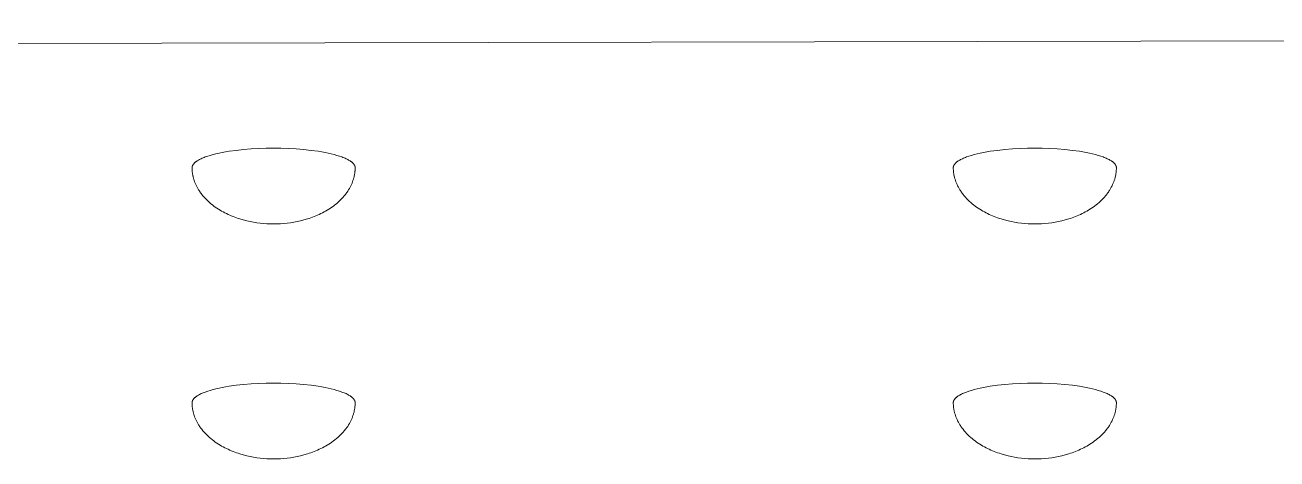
# Model space of a CAD drawing. Header units: millimetres. Extents: x -67 to 4862, y -244 to 3199.
# Drawn here: x 1205.6 to 1320.7, y 1567.4 to 1607.3 of the extents above; entities that cross this region are included whole.
import ezdxf

# ---------------------------------------------------------------- set-up
doc = ezdxf.new("R2010")
doc.units = ezdxf.units.MM
doc.layers.add('ZANO_R', color=7, linetype='Continuous', lineweight=0)

msp = doc.modelspace()

# ---------------------------------------------------------------- linework, layer by layer
at = {"layer": 'ZANO_R'}
for p, q in [((2108.17, 1607.34), (418.75, 1604.18)), ((1223.73, 1595.61), (1223.44, 1595.55)), ((1224.04, 1595.67), (1223.73, 1595.61)), ((1224.36, 1595.72), (1224.04, 1595.67)), ((1225.02, 1595.81), (1224.36, 1595.72)), ((1225.7, 1595.89), (1225.02, 1595.81)), ((1226.4, 1595.95), (1225.7, 1595.89)), ((1227.1, 1595.99), (1226.4, 1595.95)), ((1227.79, 1596.01), (1227.1, 1595.99)), ((1228.46, 1596.02), (1227.79, 1596.01)), ((1229.13, 1596.01), (1228.46, 1596.02)), ((1229.83, 1595.99), (1229.13, 1596.01)), ((1230.52, 1595.95), (1229.83, 1595.99)), ((1231.22, 1595.89), (1230.52, 1595.95)), ((1231.91, 1595.81), (1231.22, 1595.89)), ((1232.56, 1595.72), (1231.91, 1595.81)), ((1232.88, 1595.67), (1232.56, 1595.72)), ((1233.19, 1595.61), (1232.88, 1595.67)), ((1233.48, 1595.55), (1233.19, 1595.61)), ((1293.44, 1595.55), (1293.73, 1595.61)), ((1293.73, 1595.61), (1294.04, 1595.67)), ((1294.04, 1595.67), (1294.36, 1595.72)), ((1294.36, 1595.72), (1295.02, 1595.81)), ((1295.02, 1595.81), (1295.7, 1595.89)), ((1295.7, 1595.89), (1296.4, 1595.95)), ((1296.4, 1595.95), (1297.1, 1595.99)), ((1297.1, 1595.99), (1297.79, 1596.01)), ((1297.79, 1596.01), (1298.46, 1596.02)), ((1298.46, 1596.02), (1299.13, 1596.01)), ((1299.13, 1596.01), (1299.83, 1595.99)), ((1299.83, 1595.99), (1300.52, 1595.95)), ((1300.52, 1595.95), (1301.22, 1595.89)), ((1301.22, 1595.89), (1301.91, 1595.81)), ((1301.91, 1595.81), (1302.56, 1595.72)), ((1302.56, 1595.72), (1302.88, 1595.67)), ((1302.88, 1595.67), (1303.19, 1595.61)), ((1303.19, 1595.61), (1303.48, 1595.55)), ((1221.02, 1594.44), (1221.01, 1594.43)), ((1221.03, 1594.46), (1221.02, 1594.45)), ((1221.02, 1594.45), (1221.02, 1594.44)), ((1221.04, 1594.47), (1221.03, 1594.46)), ((1221.05, 1594.49), (1221.04, 1594.48)), ((1221.04, 1594.48), (1221.04, 1594.47)), ((1221.06, 1594.5), (1221.05, 1594.49)), ((1221.07, 1594.52), (1221.06, 1594.5)), ((1221.09, 1594.54), (1221.07, 1594.52)), ((1221.1, 1594.56), (1221.09, 1594.54)), ((1221.12, 1594.58), (1221.1, 1594.56)), ((1221.14, 1594.6), (1221.12, 1594.58)), ((1221.16, 1594.63), (1221.14, 1594.6)), ((1221.18, 1594.65), (1221.16, 1594.63)), ((1221.2, 1594.67), (1221.18, 1594.65)), ((1221.23, 1594.69), (1221.2, 1594.67)), ((1221.25, 1594.71), (1221.23, 1594.69)), ((1221.28, 1594.73), (1221.25, 1594.71)), ((1221.3, 1594.75), (1221.28, 1594.73)), ((1221.33, 1594.77), (1221.3, 1594.75)), ((1221.36, 1594.79), (1221.33, 1594.77)), ((1221.39, 1594.81), (1221.36, 1594.79)), ((1221.42, 1594.84), (1221.39, 1594.81)), ((1221.49, 1594.88), (1221.42, 1594.84)), ((1221.56, 1594.92), (1221.49, 1594.88)), ((1221.63, 1594.96), (1221.56, 1594.92)), ((1221.71, 1595), (1221.63, 1594.96)), ((1221.8, 1595.04), (1221.71, 1595)), ((1221.89, 1595.08), (1221.8, 1595.04)), ((1221.98, 1595.12), (1221.89, 1595.08)), ((1222.08, 1595.16), (1221.98, 1595.12)), ((1222.18, 1595.2), (1222.08, 1595.16)), ((1222.4, 1595.28), (1222.18, 1595.2)), ((1222.64, 1595.35), (1222.4, 1595.28)), ((1222.89, 1595.42), (1222.64, 1595.35)), ((1223.16, 1595.49), (1222.89, 1595.42)), ((1223.44, 1595.55), (1223.16, 1595.49)), ((1233.76, 1595.49), (1233.48, 1595.55)), ((1234.03, 1595.42), (1233.76, 1595.49)), ((1234.28, 1595.35), (1234.03, 1595.42)), ((1234.52, 1595.28), (1234.28, 1595.35)), ((1234.74, 1595.2), (1234.52, 1595.28)), ((1234.84, 1595.16), (1234.74, 1595.2)), ((1234.94, 1595.12), (1234.84, 1595.16)), ((1235.03, 1595.08), (1234.94, 1595.12)), ((1235.12, 1595.04), (1235.03, 1595.08)), ((1235.21, 1595), (1235.12, 1595.04)), ((1235.29, 1594.96), (1235.21, 1595)), ((1235.36, 1594.92), (1235.29, 1594.96)), ((1235.43, 1594.88), (1235.36, 1594.92)), ((1235.5, 1594.84), (1235.43, 1594.88)), ((1235.53, 1594.81), (1235.5, 1594.84)), ((1235.56, 1594.79), (1235.53, 1594.81)), ((1235.59, 1594.77), (1235.56, 1594.79)), ((1235.62, 1594.75), (1235.59, 1594.77)), ((1235.65, 1594.73), (1235.62, 1594.75)), ((1235.67, 1594.71), (1235.65, 1594.73)), ((1235.7, 1594.69), (1235.67, 1594.71)), ((1235.72, 1594.67), (1235.7, 1594.69)), ((1235.74, 1594.65), (1235.72, 1594.67)), ((1235.76, 1594.63), (1235.74, 1594.65)), ((1235.78, 1594.6), (1235.76, 1594.63)), ((1235.8, 1594.58), (1235.78, 1594.6)), ((1235.82, 1594.56), (1235.8, 1594.58)), ((1235.84, 1594.54), (1235.82, 1594.56)), ((1235.85, 1594.52), (1235.84, 1594.54)), ((1235.87, 1594.5), (1235.85, 1594.52)), ((1235.87, 1594.49), (1235.87, 1594.5)), ((1235.88, 1594.48), (1235.87, 1594.49)), ((1235.88, 1594.47), (1235.88, 1594.48)), ((1235.89, 1594.46), (1235.88, 1594.47)), ((1235.9, 1594.45), (1235.89, 1594.46)), ((1235.9, 1594.44), (1235.9, 1594.45)), ((1235.91, 1594.43), (1235.9, 1594.44)), ((1291.01, 1594.43), (1291.02, 1594.44)), ((1291.02, 1594.45), (1291.03, 1594.46)), ((1291.02, 1594.44), (1291.02, 1594.45)), ((1291.03, 1594.46), (1291.04, 1594.47)), ((1291.04, 1594.48), (1291.05, 1594.49)), ((1291.04, 1594.47), (1291.04, 1594.48)), ((1291.05, 1594.49), (1291.06, 1594.5)), ((1291.06, 1594.5), (1291.07, 1594.52)), ((1291.07, 1594.52), (1291.09, 1594.54)), ((1291.09, 1594.54), (1291.1, 1594.56)), ((1291.1, 1594.56), (1291.12, 1594.58)), ((1291.12, 1594.58), (1291.14, 1594.6)), ((1291.14, 1594.6), (1291.16, 1594.63)), ((1291.16, 1594.63), (1291.18, 1594.65)), ((1291.18, 1594.65), (1291.2, 1594.67)), ((1291.2, 1594.67), (1291.23, 1594.69)), ((1291.23, 1594.69), (1291.25, 1594.71)), ((1291.25, 1594.71), (1291.28, 1594.73)), ((1291.28, 1594.73), (1291.3, 1594.75)), ((1291.3, 1594.75), (1291.33, 1594.77)), ((1291.33, 1594.77), (1291.36, 1594.79)), ((1291.36, 1594.79), (1291.39, 1594.81)), ((1291.39, 1594.81), (1291.42, 1594.84)), ((1291.42, 1594.84), (1291.49, 1594.88)), ((1291.49, 1594.88), (1291.56, 1594.92)), ((1291.56, 1594.92), (1291.63, 1594.96)), ((1291.63, 1594.96), (1291.71, 1595)), ((1291.71, 1595), (1291.8, 1595.04)), ((1291.8, 1595.04), (1291.89, 1595.08)), ((1291.89, 1595.08), (1291.98, 1595.12)), ((1291.98, 1595.12), (1292.08, 1595.16)), ((1292.08, 1595.16), (1292.18, 1595.2)), ((1292.18, 1595.2), (1292.4, 1595.28)), ((1292.4, 1595.28), (1292.64, 1595.35)), ((1292.64, 1595.35), (1292.89, 1595.42)), ((1292.89, 1595.42), (1293.16, 1595.49)), ((1293.16, 1595.49), (1293.44, 1595.55)), ((1303.48, 1595.55), (1303.76, 1595.49)), ((1303.76, 1595.49), (1304.03, 1595.42)), ((1304.03, 1595.42), (1304.28, 1595.35)), ((1304.28, 1595.35), (1304.52, 1595.28)), ((1304.52, 1595.28), (1304.74, 1595.2)), ((1304.74, 1595.2), (1304.84, 1595.16)), ((1304.84, 1595.16), (1304.94, 1595.12)), ((1304.94, 1595.12), (1305.03, 1595.08)), ((1305.03, 1595.08), (1305.12, 1595.04)), ((1305.12, 1595.04), (1305.21, 1595)), ((1305.21, 1595), (1305.29, 1594.96)), ((1305.29, 1594.96), (1305.36, 1594.92)), ((1305.36, 1594.92), (1305.43, 1594.88)), ((1305.43, 1594.88), (1305.5, 1594.84)), ((1305.5, 1594.84), (1305.53, 1594.81)), ((1305.53, 1594.81), (1305.56, 1594.79)), ((1305.56, 1594.79), (1305.59, 1594.77)), ((1305.59, 1594.77), (1305.62, 1594.75)), ((1305.62, 1594.75), (1305.65, 1594.73)), ((1305.65, 1594.73), (1305.67, 1594.71)), ((1305.67, 1594.71), (1305.7, 1594.69)), ((1305.7, 1594.69), (1305.72, 1594.67)), ((1305.72, 1594.67), (1305.74, 1594.65)), ((1305.74, 1594.65), (1305.76, 1594.63)), ((1305.76, 1594.63), (1305.78, 1594.6)), ((1305.78, 1594.6), (1305.8, 1594.58)), ((1305.8, 1594.58), (1305.82, 1594.56)), ((1305.82, 1594.56), (1305.84, 1594.54)), ((1305.84, 1594.54), (1305.85, 1594.52)), ((1305.85, 1594.52), (1305.87, 1594.5)), ((1305.87, 1594.5), (1305.87, 1594.49)), ((1305.87, 1594.49), (1305.88, 1594.48)), ((1305.88, 1594.48), (1305.88, 1594.47)), ((1305.88, 1594.47), (1305.89, 1594.46)), ((1305.89, 1594.46), (1305.9, 1594.45)), ((1305.9, 1594.45), (1305.9, 1594.44)), ((1305.9, 1594.44), (1305.91, 1594.43)), ((1220.97, 1594.28), (1220.96, 1594.27)), ((1220.96, 1594.27), (1220.96, 1594.26)), ((1220.96, 1594.26), (1220.96, 1594.25)), ((1220.96, 1594.25), (1220.96, 1594.24)), ((1220.96, 1594.24), (1220.96, 1594.23)), ((1220.96, 1594.23), (1220.96, 1594.22)), ((1220.96, 1594.22), (1220.96, 1594.21)), ((1220.96, 1594.15), (1220.96, 1594.21)), ((1220.96, 1594.08), (1220.96, 1594.15)), ((1220.97, 1594.01), (1220.96, 1594.08)), ((1220.98, 1594.33), (1220.97, 1594.32)), ((1220.97, 1594.32), (1220.97, 1594.31)), ((1220.97, 1594.31), (1220.97, 1594.3)), ((1220.97, 1594.3), (1220.97, 1594.29)), ((1220.97, 1594.29), (1220.97, 1594.28)), ((1220.97, 1593.94), (1220.97, 1594.01)), ((1220.98, 1593.88), (1220.97, 1593.94)), ((1220.99, 1594.37), (1220.98, 1594.35)), ((1220.98, 1594.35), (1220.98, 1594.34)), ((1220.98, 1594.34), (1220.98, 1594.33)), ((1220.98, 1593.81), (1220.98, 1593.88)), ((1220.99, 1593.74), (1220.98, 1593.81)), ((1221, 1594.4), (1220.99, 1594.39)), ((1220.99, 1594.39), (1220.99, 1594.38)), ((1220.99, 1594.38), (1220.99, 1594.37)), ((1221, 1593.68), (1220.99, 1593.74)), ((1221.01, 1594.42), (1221, 1594.41)), ((1221, 1594.41), (1221, 1594.4)), ((1221.01, 1593.61), (1221, 1593.68)), ((1221.01, 1594.43), (1221.01, 1594.42)), ((1221.02, 1593.55), (1221.01, 1593.61)), ((1221.04, 1593.48), (1221.02, 1593.55)), ((1221.05, 1593.42), (1221.04, 1593.48)), ((1221.07, 1593.35), (1221.05, 1593.42)), ((1221.08, 1593.29), (1221.07, 1593.35)), ((1221.1, 1593.22), (1221.08, 1593.29)), ((1235.84, 1593.29), (1235.82, 1593.22)), ((1235.86, 1593.35), (1235.84, 1593.29)), ((1235.87, 1593.42), (1235.86, 1593.35)), ((1235.88, 1593.48), (1235.87, 1593.42)), ((1235.9, 1593.55), (1235.88, 1593.48)), ((1235.91, 1593.61), (1235.9, 1593.55)), ((1235.91, 1594.42), (1235.91, 1594.43)), ((1235.92, 1594.41), (1235.91, 1594.42)), ((1235.92, 1593.68), (1235.91, 1593.61)), ((1235.92, 1594.4), (1235.92, 1594.41)), ((1235.93, 1594.39), (1235.92, 1594.4)), ((1235.93, 1593.74), (1235.92, 1593.68)), ((1235.93, 1594.38), (1235.93, 1594.39)), ((1235.93, 1594.37), (1235.93, 1594.38)), ((1235.94, 1594.35), (1235.93, 1594.37)), ((1235.94, 1593.81), (1235.93, 1593.74)), ((1235.94, 1594.34), (1235.94, 1594.35)), ((1235.94, 1594.33), (1235.94, 1594.34)), ((1235.95, 1594.32), (1235.94, 1594.33)), ((1235.95, 1593.94), (1235.94, 1593.88)), ((1235.94, 1593.88), (1235.94, 1593.81)), ((1235.95, 1594.31), (1235.95, 1594.32)), ((1235.95, 1594.3), (1235.95, 1594.31)), ((1235.95, 1594.29), (1235.95, 1594.3)), ((1235.95, 1594.28), (1235.95, 1594.29)), ((1235.96, 1594.27), (1235.95, 1594.28)), ((1235.96, 1594.08), (1235.95, 1594.01)), ((1235.95, 1594.01), (1235.95, 1593.94)), ((1235.96, 1594.26), (1235.96, 1594.27)), ((1235.96, 1594.25), (1235.96, 1594.26)), ((1235.96, 1594.24), (1235.96, 1594.25)), ((1235.96, 1594.23), (1235.96, 1594.24)), ((1235.96, 1594.22), (1235.96, 1594.23)), ((1235.96, 1594.21), (1235.96, 1594.22)), ((1235.96, 1594.21), (1235.96, 1594.15)), ((1235.96, 1594.15), (1235.96, 1594.08)), ((1290.96, 1594.27), (1290.97, 1594.28)), ((1290.96, 1594.26), (1290.96, 1594.27)), ((1290.96, 1594.25), (1290.96, 1594.26)), ((1290.96, 1594.24), (1290.96, 1594.25)), ((1290.96, 1594.23), (1290.96, 1594.24)), ((1290.96, 1594.22), (1290.96, 1594.23)), ((1290.96, 1594.21), (1290.96, 1594.22)), ((1290.96, 1594.15), (1290.96, 1594.21)), ((1290.96, 1594.08), (1290.96, 1594.15)), ((1290.97, 1594.01), (1290.96, 1594.08)), ((1290.97, 1594.32), (1290.98, 1594.33)), ((1290.97, 1594.31), (1290.97, 1594.32)), ((1290.97, 1594.3), (1290.97, 1594.31)), ((1290.97, 1594.29), (1290.97, 1594.3)), ((1290.97, 1594.28), (1290.97, 1594.29)), ((1290.97, 1593.94), (1290.97, 1594.01)), ((1290.98, 1593.88), (1290.97, 1593.94)), ((1290.98, 1594.35), (1290.99, 1594.37)), ((1290.98, 1594.34), (1290.98, 1594.35)), ((1290.98, 1594.33), (1290.98, 1594.34)), ((1290.98, 1593.81), (1290.98, 1593.88)), ((1290.99, 1593.74), (1290.98, 1593.81)), ((1290.99, 1594.39), (1291, 1594.4)), ((1290.99, 1594.38), (1290.99, 1594.39)), ((1290.99, 1594.37), (1290.99, 1594.38)), ((1291, 1593.68), (1290.99, 1593.74)), ((1291, 1594.41), (1291.01, 1594.42)), ((1291, 1594.4), (1291, 1594.41)), ((1291.01, 1593.61), (1291, 1593.68)), ((1291.01, 1594.42), (1291.01, 1594.43)), ((1291.02, 1593.55), (1291.01, 1593.61)), ((1291.04, 1593.48), (1291.02, 1593.55)), ((1291.05, 1593.42), (1291.04, 1593.48)), ((1291.07, 1593.35), (1291.05, 1593.42)), ((1291.08, 1593.29), (1291.07, 1593.35)), ((1291.1, 1593.22), (1291.08, 1593.29)), ((1305.84, 1593.29), (1305.82, 1593.22)), ((1305.86, 1593.35), (1305.84, 1593.29)), ((1305.87, 1593.42), (1305.86, 1593.35)), ((1305.88, 1593.48), (1305.87, 1593.42)), ((1305.9, 1593.55), (1305.88, 1593.48)), ((1305.91, 1593.61), (1305.9, 1593.55)), ((1305.91, 1594.43), (1305.91, 1594.42)), ((1305.91, 1594.42), (1305.92, 1594.41)), ((1305.92, 1593.68), (1305.91, 1593.61)), ((1305.92, 1594.41), (1305.92, 1594.4)), ((1305.92, 1594.4), (1305.93, 1594.39)), ((1305.93, 1593.74), (1305.92, 1593.68)), ((1305.93, 1594.39), (1305.93, 1594.38)), ((1305.93, 1594.38), (1305.93, 1594.37)), ((1305.93, 1594.37), (1305.94, 1594.35)), ((1305.94, 1593.81), (1305.93, 1593.74)), ((1305.94, 1594.35), (1305.94, 1594.34)), ((1305.94, 1594.34), (1305.94, 1594.33)), ((1305.94, 1594.33), (1305.95, 1594.32)), ((1305.95, 1593.94), (1305.94, 1593.88)), ((1305.94, 1593.88), (1305.94, 1593.81)), ((1305.95, 1594.32), (1305.95, 1594.31)), ((1305.95, 1594.31), (1305.95, 1594.3)), ((1305.95, 1594.3), (1305.95, 1594.29)), ((1305.95, 1594.29), (1305.95, 1594.28)), ((1305.95, 1594.28), (1305.96, 1594.27)), ((1305.96, 1594.08), (1305.95, 1594.01)), ((1305.95, 1594.01), (1305.95, 1593.94)), ((1305.96, 1594.27), (1305.96, 1594.26)), ((1305.96, 1594.26), (1305.96, 1594.25)), ((1305.96, 1594.25), (1305.96, 1594.24)), ((1305.96, 1594.24), (1305.96, 1594.23)), ((1305.96, 1594.23), (1305.96, 1594.22)), ((1305.96, 1594.22), (1305.96, 1594.21)), ((1305.96, 1594.21), (1305.96, 1594.15)), ((1305.96, 1594.15), (1305.96, 1594.08)), ((1221.12, 1593.16), (1221.1, 1593.22)), ((1221.16, 1593.03), (1221.12, 1593.16)), ((1221.2, 1592.91), (1221.16, 1593.03)), ((1221.25, 1592.78), (1221.2, 1592.91)), ((1221.31, 1592.66), (1221.25, 1592.78)), ((1221.36, 1592.54), (1221.31, 1592.66)), ((1221.43, 1592.42), (1221.36, 1592.54)), ((1221.49, 1592.3), (1221.43, 1592.42)), ((1221.56, 1592.18), (1221.49, 1592.3)), ((1221.61, 1592.11), (1221.56, 1592.18)), ((1235.36, 1592.18), (1235.31, 1592.11)), ((1235.43, 1592.3), (1235.36, 1592.18)), ((1235.49, 1592.42), (1235.43, 1592.3)), ((1235.56, 1592.54), (1235.49, 1592.42)), ((1235.61, 1592.66), (1235.56, 1592.54)), ((1235.67, 1592.78), (1235.61, 1592.66)), ((1235.72, 1592.91), (1235.67, 1592.78)), ((1235.76, 1593.03), (1235.72, 1592.91)), ((1235.8, 1593.16), (1235.76, 1593.03)), ((1235.82, 1593.22), (1235.8, 1593.16)), ((1291.12, 1593.16), (1291.1, 1593.22)), ((1291.16, 1593.03), (1291.12, 1593.16)), ((1291.2, 1592.91), (1291.16, 1593.03)), ((1291.25, 1592.78), (1291.2, 1592.91)), ((1291.31, 1592.66), (1291.25, 1592.78)), ((1291.36, 1592.54), (1291.31, 1592.66)), ((1291.43, 1592.42), (1291.36, 1592.54)), ((1291.49, 1592.3), (1291.43, 1592.42)), ((1291.56, 1592.18), (1291.49, 1592.3)), ((1291.61, 1592.11), (1291.56, 1592.18)), ((1305.36, 1592.18), (1305.31, 1592.11)), ((1305.43, 1592.3), (1305.36, 1592.18)), ((1305.49, 1592.42), (1305.43, 1592.3)), ((1305.56, 1592.54), (1305.49, 1592.42)), ((1305.61, 1592.66), (1305.56, 1592.54)), ((1305.67, 1592.78), (1305.61, 1592.66)), ((1305.72, 1592.91), (1305.67, 1592.78)), ((1305.76, 1593.03), (1305.72, 1592.91)), ((1305.8, 1593.16), (1305.76, 1593.03)), ((1305.82, 1593.22), (1305.8, 1593.16)), ((1221.66, 1592.04), (1221.61, 1592.11)), ((1221.7, 1591.97), (1221.66, 1592.04)), ((1221.75, 1591.9), (1221.7, 1591.97)), ((1221.8, 1591.83), (1221.75, 1591.9)), ((1221.86, 1591.76), (1221.8, 1591.83)), ((1221.96, 1591.63), (1221.86, 1591.76)), ((1222.07, 1591.5), (1221.96, 1591.63)), ((1222.19, 1591.37), (1222.07, 1591.5)), ((1222.31, 1591.25), (1222.19, 1591.37)), ((1222.43, 1591.13), (1222.31, 1591.25)), ((1222.56, 1591.02), (1222.43, 1591.13)), ((1222.69, 1590.9), (1222.56, 1591.02)), ((1234.36, 1591.02), (1234.23, 1590.9)), ((1234.49, 1591.13), (1234.36, 1591.02)), ((1234.61, 1591.25), (1234.49, 1591.13)), ((1234.73, 1591.37), (1234.61, 1591.25)), ((1234.85, 1591.5), (1234.73, 1591.37)), ((1234.96, 1591.63), (1234.85, 1591.5)), ((1235.07, 1591.76), (1234.96, 1591.63)), ((1235.12, 1591.83), (1235.07, 1591.76)), ((1235.17, 1591.9), (1235.12, 1591.83)), ((1235.22, 1591.97), (1235.17, 1591.9)), ((1235.27, 1592.04), (1235.22, 1591.97)), ((1235.31, 1592.11), (1235.27, 1592.04)), ((1291.66, 1592.04), (1291.61, 1592.11)), ((1291.7, 1591.97), (1291.66, 1592.04)), ((1291.75, 1591.9), (1291.7, 1591.97)), ((1291.8, 1591.83), (1291.75, 1591.9)), ((1291.86, 1591.76), (1291.8, 1591.83)), ((1291.96, 1591.63), (1291.86, 1591.76)), ((1292.07, 1591.5), (1291.96, 1591.63)), ((1292.19, 1591.37), (1292.07, 1591.5)), ((1292.31, 1591.25), (1292.19, 1591.37)), ((1292.43, 1591.13), (1292.31, 1591.25)), ((1292.56, 1591.02), (1292.43, 1591.13)), ((1292.69, 1590.9), (1292.56, 1591.02)), ((1304.36, 1591.02), (1304.23, 1590.9)), ((1304.49, 1591.13), (1304.36, 1591.02)), ((1304.61, 1591.25), (1304.49, 1591.13)), ((1304.73, 1591.37), (1304.61, 1591.25)), ((1304.85, 1591.5), (1304.73, 1591.37)), ((1304.96, 1591.63), (1304.85, 1591.5)), ((1305.07, 1591.76), (1304.96, 1591.63)), ((1305.12, 1591.83), (1305.07, 1591.76)), ((1305.17, 1591.9), (1305.12, 1591.83)), ((1305.22, 1591.97), (1305.17, 1591.9)), ((1305.27, 1592.04), (1305.22, 1591.97)), ((1305.31, 1592.11), (1305.27, 1592.04)), ((1222.83, 1590.8), (1222.69, 1590.9)), ((1222.96, 1590.69), (1222.83, 1590.8)), ((1223.1, 1590.59), (1222.96, 1590.69)), ((1223.25, 1590.49), (1223.1, 1590.59)), ((1223.39, 1590.4), (1223.25, 1590.49)), ((1223.54, 1590.31), (1223.39, 1590.4)), ((1223.68, 1590.23), (1223.54, 1590.31)), ((1223.82, 1590.14), (1223.68, 1590.23)), ((1223.97, 1590.07), (1223.82, 1590.14)), ((1224.12, 1589.99), (1223.97, 1590.07)), ((1224.27, 1589.92), (1224.12, 1589.99)), ((1224.42, 1589.85), (1224.27, 1589.92)), ((1224.57, 1589.79), (1224.42, 1589.85)), ((1232.5, 1589.85), (1232.35, 1589.79)), ((1232.65, 1589.92), (1232.5, 1589.85)), ((1232.8, 1589.99), (1232.65, 1589.92)), ((1232.95, 1590.07), (1232.8, 1589.99)), ((1233.1, 1590.14), (1232.95, 1590.07)), ((1233.24, 1590.23), (1233.1, 1590.14)), ((1233.38, 1590.31), (1233.24, 1590.23)), ((1233.53, 1590.4), (1233.38, 1590.31)), ((1233.68, 1590.49), (1233.53, 1590.4)), ((1233.82, 1590.59), (1233.68, 1590.49)), ((1233.96, 1590.69), (1233.82, 1590.59)), ((1234.09, 1590.8), (1233.96, 1590.69)), ((1234.23, 1590.9), (1234.09, 1590.8)), ((1292.83, 1590.8), (1292.69, 1590.9)), ((1292.96, 1590.69), (1292.83, 1590.8)), ((1293.1, 1590.59), (1292.96, 1590.69)), ((1293.25, 1590.49), (1293.1, 1590.59)), ((1293.39, 1590.4), (1293.25, 1590.49)), ((1293.54, 1590.31), (1293.39, 1590.4)), ((1293.68, 1590.23), (1293.54, 1590.31)), ((1293.82, 1590.14), (1293.68, 1590.23)), ((1293.97, 1590.07), (1293.82, 1590.14)), ((1294.12, 1589.99), (1293.97, 1590.07)), ((1294.27, 1589.92), (1294.12, 1589.99)), ((1294.42, 1589.85), (1294.27, 1589.92)), ((1294.57, 1589.79), (1294.42, 1589.85)), ((1302.5, 1589.85), (1302.35, 1589.79)), ((1302.65, 1589.92), (1302.5, 1589.85)), ((1302.8, 1589.99), (1302.65, 1589.92)), ((1302.95, 1590.07), (1302.8, 1589.99)), ((1303.1, 1590.14), (1302.95, 1590.07)), ((1303.24, 1590.23), (1303.1, 1590.14)), ((1303.38, 1590.31), (1303.24, 1590.23)), ((1303.53, 1590.4), (1303.38, 1590.31)), ((1303.68, 1590.49), (1303.53, 1590.4)), ((1303.82, 1590.59), (1303.68, 1590.49)), ((1303.96, 1590.69), (1303.82, 1590.59)), ((1304.09, 1590.8), (1303.96, 1590.69)), ((1304.23, 1590.9), (1304.09, 1590.8)), ((1224.73, 1589.72), (1224.57, 1589.79)), ((1224.88, 1589.66), (1224.73, 1589.72)), ((1225.04, 1589.61), (1224.88, 1589.66)), ((1225.2, 1589.55), (1225.04, 1589.61)), ((1225.35, 1589.5), (1225.2, 1589.55)), ((1225.67, 1589.41), (1225.35, 1589.5)), ((1226, 1589.32), (1225.67, 1589.41)), ((1226.3, 1589.26), (1226, 1589.32)), ((1226.6, 1589.2), (1226.3, 1589.26)), ((1226.91, 1589.15), (1226.6, 1589.2)), ((1227.22, 1589.11), (1226.91, 1589.15)), ((1227.53, 1589.08), (1227.22, 1589.11)), ((1227.84, 1589.05), (1227.53, 1589.08)), ((1228.15, 1589.04), (1227.84, 1589.05)), ((1228.46, 1589.04), (1228.15, 1589.04)), ((1228.77, 1589.04), (1228.46, 1589.04)), ((1229.08, 1589.05), (1228.77, 1589.04)), ((1229.39, 1589.08), (1229.08, 1589.05)), ((1229.7, 1589.11), (1229.39, 1589.08)), ((1230.01, 1589.15), (1229.7, 1589.11)), ((1230.32, 1589.2), (1230.01, 1589.15)), ((1230.62, 1589.26), (1230.32, 1589.2)), ((1230.93, 1589.32), (1230.62, 1589.26)), ((1231.25, 1589.41), (1230.93, 1589.32)), ((1231.57, 1589.5), (1231.25, 1589.41)), ((1231.73, 1589.55), (1231.57, 1589.5)), ((1231.88, 1589.61), (1231.73, 1589.55)), ((1232.04, 1589.66), (1231.88, 1589.61)), ((1232.19, 1589.72), (1232.04, 1589.66)), ((1232.35, 1589.79), (1232.19, 1589.72)), ((1294.73, 1589.72), (1294.57, 1589.79)), ((1294.88, 1589.66), (1294.73, 1589.72)), ((1295.04, 1589.61), (1294.88, 1589.66)), ((1295.2, 1589.55), (1295.04, 1589.61)), ((1295.35, 1589.5), (1295.2, 1589.55)), ((1295.67, 1589.41), (1295.35, 1589.5)), ((1296, 1589.32), (1295.67, 1589.41)), ((1296.3, 1589.26), (1296, 1589.32)), ((1296.6, 1589.2), (1296.3, 1589.26)), ((1296.91, 1589.15), (1296.6, 1589.2)), ((1297.22, 1589.11), (1296.91, 1589.15)), ((1297.53, 1589.08), (1297.22, 1589.11)), ((1297.84, 1589.05), (1297.53, 1589.08)), ((1298.15, 1589.04), (1297.84, 1589.05)), ((1298.46, 1589.04), (1298.15, 1589.04)), ((1298.77, 1589.04), (1298.46, 1589.04)), ((1299.08, 1589.05), (1298.77, 1589.04)), ((1299.39, 1589.08), (1299.08, 1589.05)), ((1299.7, 1589.11), (1299.39, 1589.08)), ((1300.01, 1589.15), (1299.7, 1589.11)), ((1300.32, 1589.2), (1300.01, 1589.15)), ((1300.62, 1589.26), (1300.32, 1589.2)), ((1300.93, 1589.32), (1300.62, 1589.26)), ((1301.25, 1589.41), (1300.93, 1589.32)), ((1301.57, 1589.5), (1301.25, 1589.41)), ((1301.73, 1589.55), (1301.57, 1589.5)), ((1301.88, 1589.61), (1301.73, 1589.55)), ((1302.04, 1589.66), (1301.88, 1589.61)), ((1302.19, 1589.72), (1302.04, 1589.66)), ((1302.35, 1589.79), (1302.19, 1589.72)), ((1222.64, 1573.73), (1222.4, 1573.66)), ((1222.89, 1573.8), (1222.64, 1573.73)), ((1223.16, 1573.87), (1222.89, 1573.8)), ((1223.44, 1573.94), (1223.16, 1573.87)), ((1223.73, 1574), (1223.44, 1573.94)), ((1224.04, 1574.05), (1223.73, 1574)), ((1224.36, 1574.11), (1224.04, 1574.05)), ((1225.02, 1574.2), (1224.36, 1574.11)), ((1225.7, 1574.27), (1225.02, 1574.2)), ((1226.4, 1574.33), (1225.7, 1574.27)), ((1227.1, 1574.37), (1226.4, 1574.33)), ((1227.79, 1574.39), (1227.1, 1574.37)), ((1228.46, 1574.4), (1227.79, 1574.39)), ((1229.13, 1574.39), (1228.46, 1574.4)), ((1229.83, 1574.37), (1229.13, 1574.39)), ((1230.52, 1574.33), (1229.83, 1574.37)), ((1231.22, 1574.27), (1230.52, 1574.33)), ((1231.91, 1574.2), (1231.22, 1574.27)), ((1232.56, 1574.11), (1231.91, 1574.2)), ((1232.88, 1574.05), (1232.56, 1574.11)), ((1233.19, 1574), (1232.88, 1574.05)), ((1233.48, 1573.94), (1233.19, 1574)), ((1233.76, 1573.87), (1233.48, 1573.94)), ((1234.03, 1573.8), (1233.76, 1573.87)), ((1234.28, 1573.73), (1234.03, 1573.8)), ((1234.52, 1573.66), (1234.28, 1573.73)), ((1292.4, 1573.66), (1292.64, 1573.73)), ((1292.64, 1573.73), (1292.89, 1573.8)), ((1292.89, 1573.8), (1293.16, 1573.87)), ((1293.16, 1573.87), (1293.44, 1573.94)), ((1293.44, 1573.94), (1293.73, 1574)), ((1293.73, 1574), (1294.04, 1574.05)), ((1294.04, 1574.05), (1294.36, 1574.11)), ((1294.36, 1574.11), (1295.02, 1574.2)), ((1295.02, 1574.2), (1295.7, 1574.27)), ((1295.7, 1574.27), (1296.4, 1574.33)), ((1296.4, 1574.33), (1297.1, 1574.37)), ((1297.1, 1574.37), (1297.79, 1574.39)), ((1297.79, 1574.39), (1298.46, 1574.4)), ((1298.46, 1574.4), (1299.13, 1574.39)), ((1299.13, 1574.39), (1299.83, 1574.37)), ((1299.83, 1574.37), (1300.52, 1574.33)), ((1300.52, 1574.33), (1301.22, 1574.27)), ((1301.22, 1574.27), (1301.91, 1574.2)), ((1301.91, 1574.2), (1302.56, 1574.11)), ((1302.56, 1574.11), (1302.88, 1574.05)), ((1302.88, 1574.05), (1303.19, 1574)), ((1303.19, 1574), (1303.48, 1573.94)), ((1303.48, 1573.94), (1303.76, 1573.87)), ((1303.76, 1573.87), (1304.03, 1573.8)), ((1304.03, 1573.8), (1304.28, 1573.73)), ((1304.28, 1573.73), (1304.52, 1573.66)), ((1220.97, 1572.67), (1220.96, 1572.66)), ((1220.96, 1572.66), (1220.96, 1572.65)), ((1220.96, 1572.65), (1220.96, 1572.64)), ((1220.96, 1572.64), (1220.96, 1572.63)), ((1220.96, 1572.63), (1220.96, 1572.62)), ((1220.96, 1572.62), (1220.96, 1572.61)), ((1220.96, 1572.61), (1220.96, 1572.6)), ((1220.96, 1572.53), (1220.96, 1572.6)), ((1220.98, 1572.72), (1220.97, 1572.71)), ((1220.97, 1572.71), (1220.97, 1572.7)), ((1220.97, 1572.7), (1220.97, 1572.69)), ((1220.97, 1572.69), (1220.97, 1572.68)), ((1220.97, 1572.68), (1220.97, 1572.67)), ((1220.99, 1572.75), (1220.98, 1572.74)), ((1220.98, 1572.74), (1220.98, 1572.73)), ((1220.98, 1572.73), (1220.98, 1572.72)), ((1221, 1572.78), (1220.99, 1572.77)), ((1220.99, 1572.77), (1220.99, 1572.76)), ((1220.99, 1572.76), (1220.99, 1572.75)), ((1221.01, 1572.8), (1221, 1572.79)), ((1221, 1572.79), (1221, 1572.78)), ((1221.02, 1572.82), (1221.01, 1572.81)), ((1221.01, 1572.81), (1221.01, 1572.8)), ((1221.03, 1572.84), (1221.02, 1572.83)), ((1221.02, 1572.83), (1221.02, 1572.82)), ((1221.04, 1572.85), (1221.03, 1572.84)), ((1221.05, 1572.87), (1221.04, 1572.86)), ((1221.04, 1572.86), (1221.04, 1572.85)), ((1221.06, 1572.88), (1221.05, 1572.87)), ((1221.07, 1572.9), (1221.06, 1572.88)), ((1221.09, 1572.93), (1221.07, 1572.9)), ((1221.1, 1572.95), (1221.09, 1572.93)), ((1221.12, 1572.97), (1221.1, 1572.95)), ((1221.14, 1572.99), (1221.12, 1572.97)), ((1221.16, 1573.01), (1221.14, 1572.99)), ((1221.18, 1573.03), (1221.16, 1573.01)), ((1221.2, 1573.05), (1221.18, 1573.03)), ((1221.23, 1573.07), (1221.2, 1573.05)), ((1221.25, 1573.09), (1221.23, 1573.07)), ((1221.28, 1573.11), (1221.25, 1573.09)), ((1221.3, 1573.14), (1221.28, 1573.11)), ((1221.33, 1573.16), (1221.3, 1573.14)), ((1221.36, 1573.18), (1221.33, 1573.16)), ((1221.39, 1573.2), (1221.36, 1573.18)), ((1221.42, 1573.22), (1221.39, 1573.2)), ((1221.49, 1573.26), (1221.42, 1573.22)), ((1221.56, 1573.3), (1221.49, 1573.26)), ((1221.63, 1573.34), (1221.56, 1573.3)), ((1221.71, 1573.38), (1221.63, 1573.34)), ((1221.8, 1573.43), (1221.71, 1573.38)), ((1221.89, 1573.47), (1221.8, 1573.43)), ((1221.98, 1573.51), (1221.89, 1573.47)), ((1222.08, 1573.54), (1221.98, 1573.51)), ((1222.18, 1573.58), (1222.08, 1573.54)), ((1222.4, 1573.66), (1222.18, 1573.58)), ((1234.74, 1573.58), (1234.52, 1573.66)), ((1234.84, 1573.54), (1234.74, 1573.58)), ((1234.94, 1573.51), (1234.84, 1573.54)), ((1235.03, 1573.47), (1234.94, 1573.51)), ((1235.12, 1573.43), (1235.03, 1573.47)), ((1235.21, 1573.38), (1235.12, 1573.43)), ((1235.29, 1573.34), (1235.21, 1573.38)), ((1235.36, 1573.3), (1235.29, 1573.34)), ((1235.43, 1573.26), (1235.36, 1573.3)), ((1235.5, 1573.22), (1235.43, 1573.26)), ((1235.53, 1573.2), (1235.5, 1573.22)), ((1235.56, 1573.18), (1235.53, 1573.2)), ((1235.59, 1573.16), (1235.56, 1573.18)), ((1235.62, 1573.14), (1235.59, 1573.16)), ((1235.65, 1573.11), (1235.62, 1573.14)), ((1235.67, 1573.09), (1235.65, 1573.11)), ((1235.7, 1573.07), (1235.67, 1573.09)), ((1235.72, 1573.05), (1235.7, 1573.07)), ((1235.74, 1573.03), (1235.72, 1573.05)), ((1235.76, 1573.01), (1235.74, 1573.03)), ((1235.78, 1572.99), (1235.76, 1573.01)), ((1235.8, 1572.97), (1235.78, 1572.99)), ((1235.82, 1572.95), (1235.8, 1572.97)), ((1235.84, 1572.93), (1235.82, 1572.95)), ((1235.85, 1572.9), (1235.84, 1572.93)), ((1235.87, 1572.88), (1235.85, 1572.9)), ((1235.87, 1572.87), (1235.87, 1572.88)), ((1235.88, 1572.86), (1235.87, 1572.87)), ((1235.88, 1572.85), (1235.88, 1572.86)), ((1235.89, 1572.84), (1235.88, 1572.85)), ((1235.9, 1572.83), (1235.89, 1572.84)), ((1235.9, 1572.82), (1235.9, 1572.83)), ((1235.91, 1572.81), (1235.9, 1572.82)), ((1235.91, 1572.8), (1235.91, 1572.81)), ((1235.92, 1572.79), (1235.91, 1572.8)), ((1235.92, 1572.78), (1235.92, 1572.79)), ((1235.93, 1572.77), (1235.92, 1572.78)), ((1235.93, 1572.76), (1235.93, 1572.77)), ((1235.93, 1572.75), (1235.93, 1572.76)), ((1235.94, 1572.74), (1235.93, 1572.75)), ((1235.94, 1572.73), (1235.94, 1572.74)), ((1235.94, 1572.72), (1235.94, 1572.73)), ((1235.95, 1572.71), (1235.94, 1572.72)), ((1235.95, 1572.7), (1235.95, 1572.71)), ((1235.95, 1572.69), (1235.95, 1572.7)), ((1235.95, 1572.68), (1235.95, 1572.69)), ((1235.95, 1572.67), (1235.95, 1572.68)), ((1235.96, 1572.66), (1235.95, 1572.67)), ((1235.96, 1572.65), (1235.96, 1572.66)), ((1235.96, 1572.64), (1235.96, 1572.65)), ((1235.96, 1572.63), (1235.96, 1572.64)), ((1235.96, 1572.62), (1235.96, 1572.63)), ((1235.96, 1572.61), (1235.96, 1572.62)), ((1235.96, 1572.6), (1235.96, 1572.61)), ((1235.96, 1572.6), (1235.96, 1572.53)), ((1290.96, 1572.66), (1290.97, 1572.67)), ((1290.96, 1572.65), (1290.96, 1572.66)), ((1290.96, 1572.64), (1290.96, 1572.65)), ((1290.96, 1572.63), (1290.96, 1572.64)), ((1290.96, 1572.62), (1290.96, 1572.63)), ((1290.96, 1572.61), (1290.96, 1572.62)), ((1290.96, 1572.6), (1290.96, 1572.61)), ((1290.96, 1572.53), (1290.96, 1572.6)), ((1290.97, 1572.71), (1290.98, 1572.72)), ((1290.97, 1572.7), (1290.97, 1572.71)), ((1290.97, 1572.69), (1290.97, 1572.7)), ((1290.97, 1572.68), (1290.97, 1572.69)), ((1290.97, 1572.67), (1290.97, 1572.68)), ((1290.98, 1572.74), (1290.99, 1572.75)), ((1290.98, 1572.73), (1290.98, 1572.74)), ((1290.98, 1572.72), (1290.98, 1572.73)), ((1290.99, 1572.77), (1291, 1572.78)), ((1290.99, 1572.76), (1290.99, 1572.77)), ((1290.99, 1572.75), (1290.99, 1572.76)), ((1291, 1572.79), (1291.01, 1572.8)), ((1291, 1572.78), (1291, 1572.79)), ((1291.01, 1572.81), (1291.02, 1572.82)), ((1291.01, 1572.8), (1291.01, 1572.81)), ((1291.02, 1572.83), (1291.03, 1572.84)), ((1291.02, 1572.82), (1291.02, 1572.83)), ((1291.03, 1572.84), (1291.04, 1572.85)), ((1291.04, 1572.86), (1291.05, 1572.87)), ((1291.04, 1572.85), (1291.04, 1572.86)), ((1291.05, 1572.87), (1291.06, 1572.88)), ((1291.06, 1572.88), (1291.07, 1572.9)), ((1291.07, 1572.9), (1291.09, 1572.93)), ((1291.09, 1572.93), (1291.1, 1572.95)), ((1291.1, 1572.95), (1291.12, 1572.97)), ((1291.12, 1572.97), (1291.14, 1572.99)), ((1291.14, 1572.99), (1291.16, 1573.01)), ((1291.16, 1573.01), (1291.18, 1573.03)), ((1291.18, 1573.03), (1291.2, 1573.05)), ((1291.2, 1573.05), (1291.23, 1573.07)), ((1291.23, 1573.07), (1291.25, 1573.09)), ((1291.25, 1573.09), (1291.28, 1573.11)), ((1291.28, 1573.11), (1291.3, 1573.14)), ((1291.3, 1573.14), (1291.33, 1573.16)), ((1291.33, 1573.16), (1291.36, 1573.18)), ((1291.36, 1573.18), (1291.39, 1573.2)), ((1291.39, 1573.2), (1291.42, 1573.22)), ((1291.42, 1573.22), (1291.49, 1573.26)), ((1291.49, 1573.26), (1291.56, 1573.3)), ((1291.56, 1573.3), (1291.63, 1573.34)), ((1291.63, 1573.34), (1291.71, 1573.38)), ((1291.71, 1573.38), (1291.8, 1573.43)), ((1291.8, 1573.43), (1291.89, 1573.47)), ((1291.89, 1573.47), (1291.98, 1573.51)), ((1291.98, 1573.51), (1292.08, 1573.54)), ((1292.08, 1573.54), (1292.18, 1573.58)), ((1292.18, 1573.58), (1292.4, 1573.66)), ((1304.52, 1573.66), (1304.74, 1573.58)), ((1304.74, 1573.58), (1304.84, 1573.54)), ((1304.84, 1573.54), (1304.94, 1573.51)), ((1304.94, 1573.51), (1305.03, 1573.47)), ((1305.03, 1573.47), (1305.12, 1573.43)), ((1305.12, 1573.43), (1305.21, 1573.38)), ((1305.21, 1573.38), (1305.29, 1573.34)), ((1305.29, 1573.34), (1305.36, 1573.3)), ((1305.36, 1573.3), (1305.43, 1573.26)), ((1305.43, 1573.26), (1305.5, 1573.22)), ((1305.5, 1573.22), (1305.53, 1573.2)), ((1305.53, 1573.2), (1305.56, 1573.18)), ((1305.56, 1573.18), (1305.59, 1573.16)), ((1305.59, 1573.16), (1305.62, 1573.14)), ((1305.62, 1573.14), (1305.65, 1573.11)), ((1305.65, 1573.11), (1305.67, 1573.09)), ((1305.67, 1573.09), (1305.7, 1573.07)), ((1305.7, 1573.07), (1305.72, 1573.05)), ((1305.72, 1573.05), (1305.74, 1573.03)), ((1305.74, 1573.03), (1305.76, 1573.01)), ((1305.76, 1573.01), (1305.78, 1572.99)), ((1305.78, 1572.99), (1305.8, 1572.97)), ((1305.8, 1572.97), (1305.82, 1572.95)), ((1305.82, 1572.95), (1305.84, 1572.93)), ((1305.84, 1572.93), (1305.85, 1572.9)), ((1305.85, 1572.9), (1305.87, 1572.88)), ((1305.87, 1572.88), (1305.87, 1572.87)), ((1305.87, 1572.87), (1305.88, 1572.86)), ((1305.88, 1572.86), (1305.88, 1572.85)), ((1305.88, 1572.85), (1305.89, 1572.84)), ((1305.89, 1572.84), (1305.9, 1572.83)), ((1305.9, 1572.83), (1305.9, 1572.82)), ((1305.9, 1572.82), (1305.91, 1572.81)), ((1305.91, 1572.81), (1305.91, 1572.8)), ((1305.91, 1572.8), (1305.92, 1572.79)), ((1305.92, 1572.79), (1305.92, 1572.78)), ((1305.92, 1572.78), (1305.93, 1572.77)), ((1305.93, 1572.77), (1305.93, 1572.76)), ((1305.93, 1572.76), (1305.93, 1572.75)), ((1305.93, 1572.75), (1305.94, 1572.74)), ((1305.94, 1572.74), (1305.94, 1572.73)), ((1305.94, 1572.73), (1305.94, 1572.72)), ((1305.94, 1572.72), (1305.95, 1572.71)), ((1305.95, 1572.71), (1305.95, 1572.7)), ((1305.95, 1572.7), (1305.95, 1572.69)), ((1305.95, 1572.69), (1305.95, 1572.68)), ((1305.95, 1572.68), (1305.95, 1572.67)), ((1305.95, 1572.67), (1305.96, 1572.66)), ((1305.96, 1572.66), (1305.96, 1572.65)), ((1305.96, 1572.65), (1305.96, 1572.64)), ((1305.96, 1572.64), (1305.96, 1572.63)), ((1305.96, 1572.63), (1305.96, 1572.62)), ((1305.96, 1572.62), (1305.96, 1572.61)), ((1305.96, 1572.61), (1305.96, 1572.6)), ((1305.96, 1572.6), (1305.96, 1572.53)), ((1220.96, 1572.46), (1220.96, 1572.53)), ((1220.97, 1572.4), (1220.96, 1572.46)), ((1220.97, 1572.33), (1220.97, 1572.4)), ((1220.98, 1572.26), (1220.97, 1572.33)), ((1220.98, 1572.19), (1220.98, 1572.26)), ((1220.99, 1572.13), (1220.98, 1572.19)), ((1221, 1572.06), (1220.99, 1572.13)), ((1221.01, 1572), (1221, 1572.06)), ((1221.02, 1571.93), (1221.01, 1572)), ((1221.04, 1571.87), (1221.02, 1571.93)), ((1221.05, 1571.8), (1221.04, 1571.87)), ((1221.07, 1571.74), (1221.05, 1571.8)), ((1221.08, 1571.67), (1221.07, 1571.74)), ((1221.1, 1571.61), (1221.08, 1571.67)), ((1221.12, 1571.54), (1221.1, 1571.61)), ((1221.16, 1571.42), (1221.12, 1571.54)), ((1221.2, 1571.29), (1221.16, 1571.42)), ((1235.76, 1571.42), (1235.72, 1571.29)), ((1235.8, 1571.54), (1235.76, 1571.42)), ((1235.82, 1571.61), (1235.8, 1571.54)), ((1235.84, 1571.67), (1235.82, 1571.61)), ((1235.86, 1571.74), (1235.84, 1571.67)), ((1235.87, 1571.8), (1235.86, 1571.74)), ((1235.88, 1571.87), (1235.87, 1571.8)), ((1235.9, 1571.93), (1235.88, 1571.87)), ((1235.91, 1572), (1235.9, 1571.93)), ((1235.92, 1572.06), (1235.91, 1572)), ((1235.93, 1572.13), (1235.92, 1572.06)), ((1235.94, 1572.19), (1235.93, 1572.13)), ((1235.95, 1572.33), (1235.94, 1572.26)), ((1235.94, 1572.26), (1235.94, 1572.19)), ((1235.96, 1572.46), (1235.95, 1572.4)), ((1235.95, 1572.4), (1235.95, 1572.33)), ((1235.96, 1572.53), (1235.96, 1572.46)), ((1290.96, 1572.46), (1290.96, 1572.53)), ((1290.97, 1572.4), (1290.96, 1572.46)), ((1290.97, 1572.33), (1290.97, 1572.4)), ((1290.98, 1572.26), (1290.97, 1572.33)), ((1290.98, 1572.19), (1290.98, 1572.26)), ((1290.99, 1572.13), (1290.98, 1572.19)), ((1291, 1572.06), (1290.99, 1572.13)), ((1291.01, 1572), (1291, 1572.06)), ((1291.02, 1571.93), (1291.01, 1572)), ((1291.04, 1571.87), (1291.02, 1571.93)), ((1291.05, 1571.8), (1291.04, 1571.87)), ((1291.07, 1571.74), (1291.05, 1571.8)), ((1291.08, 1571.67), (1291.07, 1571.74)), ((1291.1, 1571.61), (1291.08, 1571.67)), ((1291.12, 1571.54), (1291.1, 1571.61)), ((1291.16, 1571.42), (1291.12, 1571.54)), ((1291.2, 1571.29), (1291.16, 1571.42)), ((1305.76, 1571.42), (1305.72, 1571.29)), ((1305.8, 1571.54), (1305.76, 1571.42)), ((1305.82, 1571.61), (1305.8, 1571.54)), ((1305.84, 1571.67), (1305.82, 1571.61)), ((1305.86, 1571.74), (1305.84, 1571.67)), ((1305.87, 1571.8), (1305.86, 1571.74)), ((1305.88, 1571.87), (1305.87, 1571.8)), ((1305.9, 1571.93), (1305.88, 1571.87)), ((1305.91, 1572), (1305.9, 1571.93)), ((1305.92, 1572.06), (1305.91, 1572)), ((1305.93, 1572.13), (1305.92, 1572.06)), ((1305.94, 1572.19), (1305.93, 1572.13)), ((1305.95, 1572.33), (1305.94, 1572.26)), ((1305.94, 1572.26), (1305.94, 1572.19)), ((1305.96, 1572.46), (1305.95, 1572.4)), ((1305.95, 1572.4), (1305.95, 1572.33)), ((1305.96, 1572.53), (1305.96, 1572.46)), ((1221.25, 1571.17), (1221.2, 1571.29)), ((1221.31, 1571.04), (1221.25, 1571.17)), ((1221.36, 1570.92), (1221.31, 1571.04)), ((1221.43, 1570.8), (1221.36, 1570.92)), ((1221.49, 1570.68), (1221.43, 1570.8)), ((1221.56, 1570.57), (1221.49, 1570.68)), ((1221.61, 1570.49), (1221.56, 1570.57)), ((1221.66, 1570.42), (1221.61, 1570.49)), ((1221.7, 1570.35), (1221.66, 1570.42)), ((1221.75, 1570.28), (1221.7, 1570.35)), ((1221.8, 1570.21), (1221.75, 1570.28)), ((1235.17, 1570.28), (1235.12, 1570.21)), ((1235.22, 1570.35), (1235.17, 1570.28)), ((1235.27, 1570.42), (1235.22, 1570.35)), ((1235.31, 1570.49), (1235.27, 1570.42)), ((1235.36, 1570.57), (1235.31, 1570.49)), ((1235.43, 1570.68), (1235.36, 1570.57)), ((1235.49, 1570.8), (1235.43, 1570.68)), ((1235.56, 1570.92), (1235.49, 1570.8)), ((1235.61, 1571.04), (1235.56, 1570.92)), ((1235.67, 1571.17), (1235.61, 1571.04)), ((1235.72, 1571.29), (1235.67, 1571.17)), ((1291.25, 1571.17), (1291.2, 1571.29)), ((1291.31, 1571.04), (1291.25, 1571.17)), ((1291.36, 1570.92), (1291.31, 1571.04)), ((1291.43, 1570.8), (1291.36, 1570.92)), ((1291.49, 1570.68), (1291.43, 1570.8)), ((1291.56, 1570.57), (1291.49, 1570.68)), ((1291.61, 1570.49), (1291.56, 1570.57)), ((1291.66, 1570.42), (1291.61, 1570.49)), ((1291.7, 1570.35), (1291.66, 1570.42)), ((1291.75, 1570.28), (1291.7, 1570.35)), ((1291.8, 1570.21), (1291.75, 1570.28)), ((1305.17, 1570.28), (1305.12, 1570.21)), ((1305.22, 1570.35), (1305.17, 1570.28)), ((1305.27, 1570.42), (1305.22, 1570.35)), ((1305.31, 1570.49), (1305.27, 1570.42)), ((1305.36, 1570.57), (1305.31, 1570.49)), ((1305.43, 1570.68), (1305.36, 1570.57)), ((1305.49, 1570.8), (1305.43, 1570.68)), ((1305.56, 1570.92), (1305.49, 1570.8)), ((1305.61, 1571.04), (1305.56, 1570.92)), ((1305.67, 1571.17), (1305.61, 1571.04)), ((1305.72, 1571.29), (1305.67, 1571.17)), ((1221.86, 1570.15), (1221.8, 1570.21)), ((1221.96, 1570.01), (1221.86, 1570.15)), ((1222.07, 1569.88), (1221.96, 1570.01)), ((1222.19, 1569.76), (1222.07, 1569.88)), ((1222.31, 1569.63), (1222.19, 1569.76)), ((1222.43, 1569.52), (1222.31, 1569.63)), ((1222.56, 1569.4), (1222.43, 1569.52)), ((1222.69, 1569.29), (1222.56, 1569.4)), ((1222.83, 1569.18), (1222.69, 1569.29)), ((1222.96, 1569.08), (1222.83, 1569.18)), ((1234.09, 1569.18), (1233.96, 1569.08)), ((1234.23, 1569.29), (1234.09, 1569.18)), ((1234.36, 1569.4), (1234.23, 1569.29)), ((1234.49, 1569.52), (1234.36, 1569.4)), ((1234.61, 1569.63), (1234.49, 1569.52)), ((1234.73, 1569.76), (1234.61, 1569.63)), ((1234.85, 1569.88), (1234.73, 1569.76)), ((1234.96, 1570.01), (1234.85, 1569.88)), ((1235.07, 1570.15), (1234.96, 1570.01)), ((1235.12, 1570.21), (1235.07, 1570.15)), ((1291.86, 1570.15), (1291.8, 1570.21)), ((1291.96, 1570.01), (1291.86, 1570.15)), ((1292.07, 1569.88), (1291.96, 1570.01)), ((1292.19, 1569.76), (1292.07, 1569.88)), ((1292.31, 1569.63), (1292.19, 1569.76)), ((1292.43, 1569.52), (1292.31, 1569.63)), ((1292.56, 1569.4), (1292.43, 1569.52)), ((1292.69, 1569.29), (1292.56, 1569.4)), ((1292.83, 1569.18), (1292.69, 1569.29)), ((1292.96, 1569.08), (1292.83, 1569.18)), ((1304.09, 1569.18), (1303.96, 1569.08)), ((1304.23, 1569.29), (1304.09, 1569.18)), ((1304.36, 1569.4), (1304.23, 1569.29)), ((1304.49, 1569.52), (1304.36, 1569.4)), ((1304.61, 1569.63), (1304.49, 1569.52)), ((1304.73, 1569.76), (1304.61, 1569.63)), ((1304.85, 1569.88), (1304.73, 1569.76)), ((1304.96, 1570.01), (1304.85, 1569.88)), ((1305.07, 1570.15), (1304.96, 1570.01)), ((1305.12, 1570.21), (1305.07, 1570.15)), ((1223.1, 1568.97), (1222.96, 1569.08)), ((1223.25, 1568.88), (1223.1, 1568.97)), ((1223.39, 1568.78), (1223.25, 1568.88)), ((1223.54, 1568.69), (1223.39, 1568.78)), ((1223.68, 1568.61), (1223.54, 1568.69)), ((1223.82, 1568.53), (1223.68, 1568.61)), ((1223.97, 1568.45), (1223.82, 1568.53)), ((1224.12, 1568.38), (1223.97, 1568.45)), ((1224.27, 1568.31), (1224.12, 1568.38)), ((1224.42, 1568.24), (1224.27, 1568.31)), ((1224.57, 1568.17), (1224.42, 1568.24)), ((1224.73, 1568.11), (1224.57, 1568.17)), ((1224.88, 1568.05), (1224.73, 1568.11)), ((1225.04, 1567.99), (1224.88, 1568.05)), ((1225.2, 1567.94), (1225.04, 1567.99)), ((1231.88, 1567.99), (1231.73, 1567.94)), ((1232.04, 1568.05), (1231.88, 1567.99)), ((1232.19, 1568.11), (1232.04, 1568.05)), ((1232.35, 1568.17), (1232.19, 1568.11)), ((1232.5, 1568.24), (1232.35, 1568.17)), ((1232.65, 1568.31), (1232.5, 1568.24)), ((1232.8, 1568.38), (1232.65, 1568.31)), ((1232.95, 1568.45), (1232.8, 1568.38)), ((1233.1, 1568.53), (1232.95, 1568.45)), ((1233.24, 1568.61), (1233.1, 1568.53)), ((1233.38, 1568.69), (1233.24, 1568.61)), ((1233.53, 1568.78), (1233.38, 1568.69)), ((1233.68, 1568.88), (1233.53, 1568.78)), ((1233.82, 1568.97), (1233.68, 1568.88)), ((1233.96, 1569.08), (1233.82, 1568.97)), ((1293.1, 1568.97), (1292.96, 1569.08)), ((1293.25, 1568.88), (1293.1, 1568.97)), ((1293.39, 1568.78), (1293.25, 1568.88)), ((1293.54, 1568.69), (1293.39, 1568.78)), ((1293.68, 1568.61), (1293.54, 1568.69)), ((1293.82, 1568.53), (1293.68, 1568.61)), ((1293.97, 1568.45), (1293.82, 1568.53)), ((1294.12, 1568.38), (1293.97, 1568.45)), ((1294.27, 1568.31), (1294.12, 1568.38)), ((1294.42, 1568.24), (1294.27, 1568.31)), ((1294.57, 1568.17), (1294.42, 1568.24)), ((1294.73, 1568.11), (1294.57, 1568.17)), ((1294.88, 1568.05), (1294.73, 1568.11)), ((1295.04, 1567.99), (1294.88, 1568.05)), ((1295.2, 1567.94), (1295.04, 1567.99)), ((1301.88, 1567.99), (1301.73, 1567.94)), ((1302.04, 1568.05), (1301.88, 1567.99)), ((1302.19, 1568.11), (1302.04, 1568.05)), ((1302.35, 1568.17), (1302.19, 1568.11)), ((1302.5, 1568.24), (1302.35, 1568.17)), ((1302.65, 1568.31), (1302.5, 1568.24)), ((1302.8, 1568.38), (1302.65, 1568.31)), ((1302.95, 1568.45), (1302.8, 1568.38)), ((1303.1, 1568.53), (1302.95, 1568.45)), ((1303.24, 1568.61), (1303.1, 1568.53)), ((1303.38, 1568.69), (1303.24, 1568.61)), ((1303.53, 1568.78), (1303.38, 1568.69)), ((1303.68, 1568.88), (1303.53, 1568.78)), ((1303.82, 1568.97), (1303.68, 1568.88)), ((1303.96, 1569.08), (1303.82, 1568.97)), ((1225.35, 1567.89), (1225.2, 1567.94)), ((1225.67, 1567.79), (1225.35, 1567.89)), ((1226, 1567.71), (1225.67, 1567.79)), ((1226.3, 1567.64), (1226, 1567.71)), ((1226.6, 1567.58), (1226.3, 1567.64)), ((1226.91, 1567.53), (1226.6, 1567.58)), ((1227.22, 1567.49), (1226.91, 1567.53)), ((1227.53, 1567.46), (1227.22, 1567.49)), ((1227.84, 1567.44), (1227.53, 1567.46)), ((1228.15, 1567.42), (1227.84, 1567.44)), ((1228.46, 1567.42), (1228.15, 1567.42)), ((1228.77, 1567.42), (1228.46, 1567.42)), ((1229.08, 1567.44), (1228.77, 1567.42)), ((1229.39, 1567.46), (1229.08, 1567.44)), ((1229.7, 1567.49), (1229.39, 1567.46)), ((1230.01, 1567.53), (1229.7, 1567.49)), ((1230.32, 1567.58), (1230.01, 1567.53)), ((1230.62, 1567.64), (1230.32, 1567.58)), ((1230.93, 1567.71), (1230.62, 1567.64)), ((1231.25, 1567.79), (1230.93, 1567.71)), ((1231.57, 1567.89), (1231.25, 1567.79)), ((1231.73, 1567.94), (1231.57, 1567.89)), ((1295.35, 1567.89), (1295.2, 1567.94)), ((1295.67, 1567.79), (1295.35, 1567.89)), ((1296, 1567.71), (1295.67, 1567.79)), ((1296.3, 1567.64), (1296, 1567.71)), ((1296.6, 1567.58), (1296.3, 1567.64)), ((1296.91, 1567.53), (1296.6, 1567.58)), ((1297.22, 1567.49), (1296.91, 1567.53)), ((1297.53, 1567.46), (1297.22, 1567.49)), ((1297.84, 1567.44), (1297.53, 1567.46)), ((1298.15, 1567.42), (1297.84, 1567.44)), ((1298.46, 1567.42), (1298.15, 1567.42)), ((1298.77, 1567.42), (1298.46, 1567.42)), ((1299.08, 1567.44), (1298.77, 1567.42)), ((1299.39, 1567.46), (1299.08, 1567.44)), ((1299.7, 1567.49), (1299.39, 1567.46)), ((1300.01, 1567.53), (1299.7, 1567.49)), ((1300.32, 1567.58), (1300.01, 1567.53)), ((1300.62, 1567.64), (1300.32, 1567.58)), ((1300.93, 1567.71), (1300.62, 1567.64)), ((1301.25, 1567.79), (1300.93, 1567.71)), ((1301.57, 1567.89), (1301.25, 1567.79)), ((1301.73, 1567.94), (1301.57, 1567.89))]:
    msp.add_line(p, q, dxfattribs=at)

doc.saveas('drawing.dxf')
